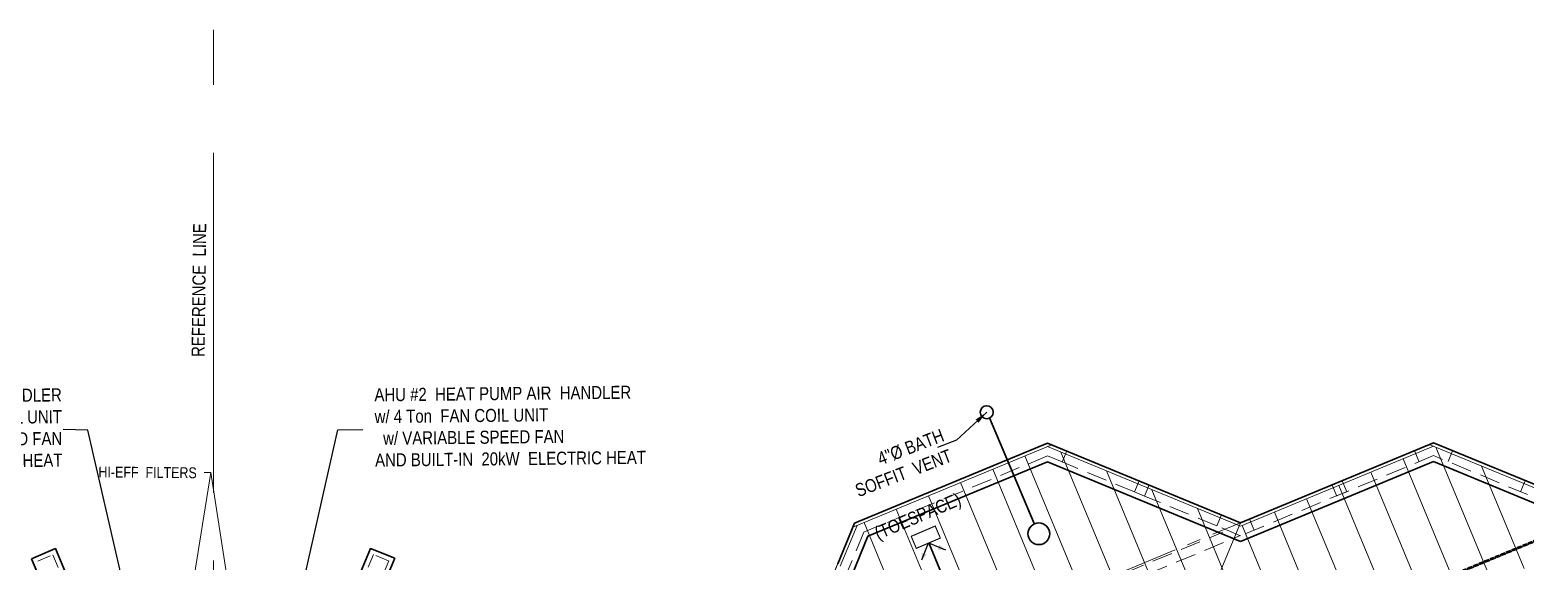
# Model space of a CAD drawing. Header units: inches. Extents: x 2775 to 35778, y 3242 to 10350.
# Drawn here: x 13284 to 13971, y 3961 to 4205 of the extents above; entities that cross this region are included whole.
import ezdxf

# ---------------------------------------------------------------- set-up
doc = ezdxf.new("R2010")
doc.units = ezdxf.units.IN
doc.header["$LTSCALE"] = 0.5
doc.header["$MEASUREMENT"] = 0
doc.linetypes.add('CENTER', pattern=[2, 1.25, -0.25, 0.25, -0.25])
doc.linetypes.add('HIDDEN', pattern=[0.375, 0.25, -0.125])
for name, color, linetype, lineweight in [('FL JOISTS', 7, 'CONTINUOUS', 20), ('FOUNDATION', 7, 'CONTINUOUS', 30), ('GRID', 1, 'CENTER', 20), ('INT WALLS', 4, 'HIDDEN', 9), ('LAYOUT', 6, 'CONTINUOUS', 9), ('LL HVAC', 7, 'HIDDEN', 9), ('WALLS', 4, 'HIDDEN', 9)]:
    doc.layers.add(name, color=color, linetype=linetype, lineweight=lineweight)
doc.layers.add('HVAC', color=7, linetype='CONTINUOUS')
doc.styles.add('ARCHENT', font='technical.ttf', dxfattribs={"height": 6})
doc.styles.add('ARCHENTLTD', font='technical.ttf', dxfattribs={"height": 6})
doc.dimstyles.new('ARCHENTLTD', dxfattribs={"dimtxt": 12, "dimasz": 6, "dimexe": 9, "dimexo": 3, "dimgap": 1, "dimtad": 0, "dimdec": 4, "dimzin": 1, "dimdsep": 46, "dimlunit": 4, "dimtxsty": 'ARCHENT', "dimcen": 6, "dimaunit": 1, "dimadec": 5, "dimazin": 0, "dimtfac": 1, "dimtdec": 4, "dimtofl": 0, "dimtmove": 0, "dimatfit": 3, "dimfxl": 1, "dimfrac": 2, "dimtolj": 1, "dimtzin": 0, "dimarcsym": 0})

msp = doc.modelspace()

# ---------------------------------------------------------------- hatches: boundary and pattern name
at = {"layer": 'HVAC', "linetype": 'HIDDEN', "ltscale": 0.75}
h = msp.add_hatch(color=1, dxfattribs=at)
h.paths.add_polyline_path([(13693.89, 3961.05), (13695.08, 3963.95), (13696.25, 3963.47)])
h.paths.add_polyline_path([(13693.91, 3964.43), (13695.08, 3963.95), (13693.89, 3961.05)])
h.paths.add_polyline_path([(13701.19, 3965.84), (13701.64, 3966.94), (13704.85, 3965.64)])
h.paths.add_polyline_path([(13701.64, 3966.94), (13702.1, 3968.06), (13704.85, 3965.64)])

# ---------------------------------------------------------------- linework, layer by layer
at = {"layer": 'FL JOISTS', "ltscale": 75}
for p, q in [((13753.74, 4013.99), (13662.32, 3976.06)), ((13840.5, 3976.51), (13751.79, 4013.18)), ((13929.17, 4013.31), (13840.5, 3976.51)), ((14016.74, 3977.11), (13927.21, 4014.12)), ((13664.28, 3976.88), (13656.52, 3958.11)), ((13840.5, 3978.13), (13838.54, 3977.32))]:
    msp.add_line(p, q, dxfattribs=at)
at = {"layer": 'FL JOISTS', "ltscale": 50}
for p, q in [((13955.97, 3950.95), (13930.27, 4012.85)), ((13793.42, 3883.48), (13741.37, 4008.86)), ((13808.2, 3889.61), (13757.96, 4010.63)), ((13941.19, 3944.82), (13915.17, 4007.5)), ((13778.64, 3877.35), (13726.59, 4002.73)), ((13822.97, 3895.75), (13778.87, 4001.98)), ((13926.42, 3938.69), (13900.4, 4001.36)), ((13970.75, 3957.09), (13951.19, 4004.21)), ((13763.86, 3871.21), (13711.81, 3996.6)), ((13837.75, 3901.88), (13799.78, 3993.34)), ((13911.64, 3932.55), (13885.62, 3995.23)), ((13749.09, 3865.08), (13697.03, 3990.46)), ((13896.86, 3926.42), (13870.84, 3989.1)), ((13734.31, 3858.95), (13682.25, 3984.33)), ((13852.53, 3908.02), (13820.7, 3984.69)), ((13882.08, 3920.28), (13856.06, 3982.96)), ((13719.53, 3852.81), (13667.48, 3978.2)), ((13867.31, 3914.15), (13841.28, 3976.83))]:
    msp.add_line(p, q, dxfattribs=at)
at = {"layer": 'FOUNDATION', "ltscale": 75}
for p, q in [((13751.78, 4014.8), (13663.13, 3978.02)), ((13840.5, 3978.13), (13751.78, 4014.8)), ((13929.17, 4014.93), (13840.5, 3978.13)), ((14012.35, 3980.55), (13929.17, 4014.93)), ((13751.79, 4006.15), (13669.26, 3971.9)), ((13840.51, 3969.47), (13751.79, 4006.15)), ((13929.18, 4006.27), (13840.51, 3969.47)), ((14011.77, 3972.13), (13929.18, 4006.27)), ((13663.13, 3978.02), (13655.37, 3959.25)), ((13669.26, 3971.9), (13661.5, 3953.13))]:
    msp.add_line(p, q, dxfattribs=at)
at = {"layer": 'FOUNDATION', "ltscale": 1.5}
for p, q in [((13284.84, 3961.59), (13295.87, 3966.33)), ((13295.87, 3966.33), (13302.8, 3949.7)), ((13440.68, 3966.28), (13433.79, 3949.69)), ((13451.85, 3961.9), (13440.68, 3966.28)), ((13444.88, 3945.31), (13451.85, 3961.9))]:
    msp.add_line(p, q, dxfattribs=at)
at = {"layer": 'FOUNDATION', "ltscale": 50}
msp.add_line((13291.83, 3945.03), (13284.84, 3961.59), dxfattribs=at)
at = {"layer": 'GRID', "ltscale": 50}
for p, q in [((13663.13, 3978.02), (13751.78, 4014.8)), ((13751.78, 4014.8), (13840.5, 3978.13)), ((13840.5, 3978.13), (13929.17, 4014.93)), ((13929.17, 4014.93), (14017.89, 3978.26)), ((13663.13, 3978.02), (13626.45, 3889.3)), ((13689.16, 3915.32), (13840.5, 3978.13)), ((13840.5, 3978.13), (13803.84, 3889.42))]:
    msp.add_line(p, q, dxfattribs=at)
at = {"layer": 'HVAC', "color": 6, "lineweight": 30, "ltscale": 50}
msp.add_line((13745.62, 3977.76), (13725.14, 4026.31), dxfattribs=at)
at = {"layer": 'HVAC', "color": 1, "linetype": 'HIDDEN', "lineweight": 50, "ltscale": 2.5}
msp.add_line((13886.99, 3932.98), (13990.11, 3975.77), dxfattribs=at)
at = {"layer": 'HVAC', "color": 1, "linetype": 'Continuous', "ltscale": 0.75}
for p, q in [((13697, 3968.73), (13693.82, 3960.99)), ((13697.06, 3968.83), (13704.84, 3965.69))]:
    msp.add_line(p, q, dxfattribs=at)
at = {"layer": 'HVAC', "color": 1, "linetype": 'Continuous', "lineweight": 30, "ltscale": 0.75}
msp.add_line((13728.73, 3892.96, 8965.13), (13697.24, 3968.83, -8867.66), dxfattribs=at)
at = {"layer": 'HVAC', "color": 1, "linetype": 'Continuous', "ltscale": 0.75, "const_width": 0.5}
msp.add_lwpolyline([(13689.13, 3971.9), (13691.48, 3966.38), (13702.52, 3971.09), (13700.16, 3976.61), (13689.13, 3971.9)], dxfattribs=at)
at = {"layer": 'HVAC', "color": 6, "linetype": 'Continuous', "lineweight": 30, "ltscale": 175}
for centre, radius in [((13723.83, 4028.94, -0.7), 3), ((13747.8, 3973.08, -2), 5)]:
    msp.add_circle(centre, radius, dxfattribs=at)
at = {"layer": 'INT WALLS', "ltscale": 75}
for p, q in [((13696.31, 3917.24), (13832.41, 3973.79)), ((13784.99, 3949.21), (13840.38, 3972.23))]:
    msp.add_line(p, q, dxfattribs=at)
at = {"layer": 'INT WALLS', "ltscale": 50}
for p, q in [((13449.04, 3960.58), (13431.07, 3917.29)), ((13441.97, 3963.52), (13433.94, 3944.19))]:
    msp.add_line(p, q, dxfattribs=at)
at = {"layer": 'LAYOUT', "color": 6, "linetype": 'CENTER', "lineweight": 5, "ltscale": 250}
msp.add_line((13368.57, 3241.97), (13368.48, 4204.72), dxfattribs=at)
at = {"layer": 'LL HVAC', "linetype": 'Continuous', "lineweight": 5}
for p, q in [((13337.97, 3817.14, 89201.55), (13367.21, 4001.17, 89201.55)), ((13367.21, 4001.17, 89201.55), (13364.22, 4001.18, 89201.55)), ((13395.92, 3817.19, 89201.55), (13367.21, 4001.17, 89201.55))]:
    msp.add_line(p, q, dxfattribs=at)
at = {"layer": 'WALLS', "color": 4, "ltscale": 75}
for p, q in [((13751.78, 4014.8), (13743.01, 4011.16)), ((13760.6, 4011.16), (13751.78, 4014.8)), ((13937.91, 4011.32), (13929.17, 4014.93)), ((13751.79, 4008.85), (13667.35, 3973.82)), ((13743.01, 4011.16), (13709.76, 3997.37)), ((13758.47, 4006.09), (13751.79, 4008.85)), ((13758.45, 4006.04), (13760.6, 4011.16)), ((13929.18, 4008.98), (13840.51, 3972.18)), ((13922.5, 4006.21), (13920.4, 4011.19)), ((14011.33, 3975.02), (13929.18, 4008.98)), ((13935.86, 4006.22), (13937.95, 4011.2)), ((13709.76, 3997.37), (13663.13, 3978.02)), ((13791.74, 3992.34), (13793.88, 3997.43)), ((13796.36, 3990.43), (13791.74, 3992.34)), ((13798.49, 3995.5), (13793.87, 3997.41)), ((13796.36, 3990.43), (13798.49, 3995.5)), ((13882.49, 3995.56), (13887.11, 3997.47)), ((13884.66, 3990.41), (13882.53, 3995.47)), ((13884.63, 3990.49), (13889.25, 3992.41)), ((13889.28, 3992.32), (13887.13, 3997.42)), ((13969.09, 3992.38), (13971.23, 3997.48)), ((13829.63, 3976.68), (13831.76, 3981.75)), ((13840.5, 3978.13), (13831.76, 3981.74)), ((13846.76, 3974.77), (13844.62, 3979.84)), ((13667.35, 3973.82), (13651.57, 3935.66)), ((13663.13, 3978.02), (13652.4, 3952.06)), ((13840.51, 3972.18), (13829.63, 3976.67))]:
    msp.add_line(p, q, dxfattribs=at)
at = {"layer": 'WALLS', "color": 4, "lineweight": 20, "ltscale": 75}
for p, q in [((13791.74, 3992.34), (13758.47, 4006.09)), ((13793.87, 3997.41), (13760.6, 4011.16)), ((13831.76, 3981.74), (13798.49, 3995.5)), ((13829.63, 3976.67), (13796.36, 3990.43))]:
    msp.add_line(p, q, dxfattribs=at)
at = {"layer": 'WALLS', "ltscale": 50}
for p, q in [((13284.79, 3961.71), (13295.87, 3966.33)), ((13295.87, 3966.33), (13302.82, 3949.67)), ((13440.75, 3966.46), (13433.83, 3949.78)), ((13451.83, 3961.85), (13440.75, 3966.46)), ((13291.81, 3945.08), (13284.79, 3961.71)), ((13448.88, 3960.64), (13441.97, 3963.52)), ((13444.84, 3945.21), (13451.83, 3961.85))]:
    msp.add_line(p, q, dxfattribs=at)
at = {"layer": 'WALLS', "color": 4, "ltscale": 50}
for p, q in [((13287.74, 3960.5), (13294.66, 3963.39)), ((13294.66, 3963.39), (13302.66, 3944.2))]:
    msp.add_line(p, q, dxfattribs=at)

# ---------------------------------------------------------------- texts
at = {"layer": 'HVAC', "color": 6, "linetype": 'HIDDEN', "lineweight": 30, "ltscale": 1.25, "insert": (13370.57, 4084.98), "char_height": 6, "attachment_point": 5, "rotation": 89.27797, "style": 'ARCHENTLTD'}
msp.add_mtext('REFERENCE  LINE\\P{\\H2.25x;  }', dxfattribs=at)
at = {"layer": 'HVAC', "color": 1, "linetype": 'Continuous', "char_height": 6, "rotation": 0.5929, "style": 'ARCHENT'}
for s, insert, attachment_point in [('AHU #2  HEAT PUMP AIR  HANDLER\\Pw/ 4 Ton  FAN COIL UNIT\\P  w/ VARIABLE SPEED FAN \\PAND BUILT-IN  20kW  ELECTRIC HEAT', (13442.41, 4039.94), 1), ('AHU  # 1  HEAT PUMP AIR  HANDLER\\Pw/ 4 Ton FAN COIL UNIT\\P  w/ VARIABLE SPEED FAN \\PAND BUILT-IN  20kW  ELECTRIC HEAT', (13298.73, 4039.94), 3)]:
    msp.add_mtext(s, dxfattribs=dict(at, insert=insert, attachment_point=attachment_point))
at = {"layer": 'HVAC', "color": 6, "linetype": 'Continuous', "lineweight": 30, "ltscale": 1.5, "insert": (13702.66, 4021.49), "char_height": 6, "attachment_point": 3, "rotation": 20.99942, "style": 'ARCHENTLTD'}
msp.add_mtext('4"%%c BATH\\PSOFFIT  VENT\\P{\\H1.999x;  }', dxfattribs=at)
at = {"layer": 'HVAC', "color": 1, "linetype": 'Continuous', "lineweight": 30, "ltscale": 1.5, "insert": (13700.21, 3962.01), "char_height": 6, "attachment_point": 8, "rotation": 22.90583, "style": 'ARCHENTLTD'}
msp.add_mtext('(TOESPACE) \\P{\\H1.999x;  }', dxfattribs=at)
at = {"layer": 'LL HVAC', "linetype": 'Continuous', "lineweight": 9, "ltscale": 0.5, "insert": (13315.64, 4003.99), "char_height": 5, "attachment_point": 1, "rotation": 359.5, "style": 'ARCHENT'}
msp.add_mtext('HI-EFF  FILTERS', dxfattribs=at)

# ---------------------------------------------------------------- leaders
at = {"layer": 'HVAC', "color": 6, "linetype": 'Continuous', "lineweight": 5}
msp.add_leader([(13723.83, 4028.94, 89201.55), (13709.9, 4016.11, 89201.55), (13701.18, 4012.71, 89201.55)], dimstyle='ARCHENTLTD', override={"dimgap": 3, "dimtad": 0}, dxfattribs=at)
at = {"layer": 'HVAC', "color": 1, "linetype": 'Continuous', "lineweight": 5}
for points in [[(13358.21, 3813.27, 89201.55), (13310.8, 4020.77, 89201.55), (13299.38, 4020.96, 89201.55)], [(13378.61, 3813.29, 89201.55), (13425.68, 4020.86, 89201.55), (13437.1, 4021.08, 89201.55)]]:
    msp.add_leader(points, dimstyle='ARCHENTLTD', override={"dimgap": 3, "dimtad": 0}, dxfattribs=at)

doc.saveas('drawing.dxf')
